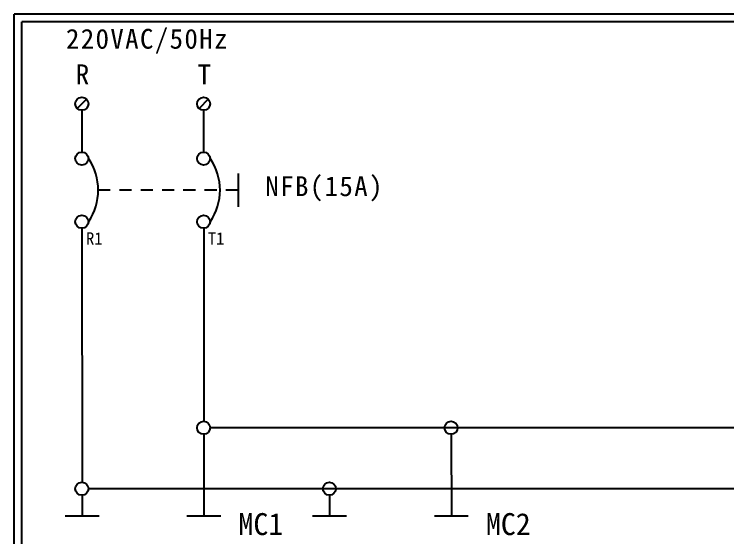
# Model space of a CAD drawing. Extents: x -24 to 263, y 255 to 459.
# Drawn here: x -23.6 to 93.6, y 373.6 to 459.4 of the extents above; entities that cross this region are included whole.
import ezdxf

# ---------------------------------------------------------------- set-up
doc = ezdxf.new("R2010")
doc.units = 0
doc.linetypes.add('HIDDEN9', pattern=[3.5, 2, -1.5])
doc.layers.get('0').update_dxf_attribs({"linetype": 'CONTINUOUS'})
doc.layers.add('圖框層', color=7, linetype='CONTINUOUS')
doc.layers.add('標尺寸層', color=3, linetype='CONTINUOUS')
doc.styles.add('STSL', font='kaiu.ttf')
doc.styles.add('標楷體', font='kaiu.ttf')

msp = doc.modelspace()

# ---------------------------------------------------------------- linework, layer by layer
at = {"color": 0}
for p, q in [((-11.73, 445.52), (-13.24, 444.01)), ((8.27, 445.52), (6.76, 444.01)), ((-12.49, 424.28), (-12.46, 382.67)), ((7.53, 424.28), (7.53, 392.67)), ((102.62, 391.6), (8.58, 391.6)), ((7.53, 390.53), (7.55, 377.15)), ((48.18, 390.53), (48.2, 377.15)), ((98.55, 381.6), (-11.42, 381.6)), ((-12.46, 380.53), (-12.44, 377.15)), ((28.19, 380.53), (28.2, 377.15))]:
    msp.add_line(p, q, dxfattribs=at)
at = {"color": 0, "linetype": 'HIDDEN9'}
msp.add_line((13.18, 430.59), (-9.79, 430.59), dxfattribs=at)
at = {"color": 0}
for centre in [(-12.49, 444.77), (7.51, 444.77), (-12.49, 435.76), (7.51, 435.76), (-12.49, 425.41), (7.51, 425.41), (7.51, 391.6), (48.16, 391.6), (-12.49, 381.6), (28.16, 381.6)]:
    msp.add_circle(centre, 1.07, dxfattribs=at)
for centre in [(-18.84, 430.59), (1.16, 430.59)]:
    msp.add_arc(centre, 9.05, 325.1286, 34.8714, dxfattribs=at)
at = {"layer": '圖框層', "color": 0}
for p, q in [((263.42, 459.45), (-23.58, 459.45)), ((-23.58, 255.48), (-23.58, 459.45)), ((262.17, 458.2), (-22.33, 458.2)), ((-22.33, 256.73), (-22.33, 458.2))]:
    msp.add_line(p, q, dxfattribs=at)
at = {"layer": '標尺寸層', "color": 0}
for p, q in [((-12.49, 443.7), (-12.49, 436.84)), ((7.51, 443.7), (7.51, 436.84)), ((13.18, 433.32), (13.18, 427.86)), ((-12.49, 424.34), (-12.49, 424.28)), ((7.51, 424.34), (7.51, 424.28)), ((-15.23, 377.15), (-9.66, 377.15)), ((4.77, 377.15), (10.34, 377.15)), ((25.41, 377.15), (30.98, 377.15)), ((45.41, 377.15), (50.98, 377.15))]:
    msp.add_line(p, q, dxfattribs=at)

# ---------------------------------------------------------------- texts
at = {"color": 0, "char_height": 3.25, "style": '標楷體'}
for s, insert, width, attachment_point in [('\\pt6.5;{\\T1.1;220VAC/50Hz}', (-15.1, 457.05), 35.213, 1), ('\\pt6.5;{\\T1.1;R}', (-13.49, 451.23), 2, 1), ('\\pt6.5;{\\T1.1;T}', (6.51, 451.23), 2, 1), ('\\pt6.5;{\\T1.1;NFB(15A)}', (27.38, 432.86), 24.6072, 2)]:
    msp.add_mtext(s, dxfattribs=dict(at, insert=insert, width=width, attachment_point=attachment_point))
at = {"layer": '圖框層', "color": 0, "style": 'STSL'}
for s, height, p in [('R1', 2, (-11.8, 421.67)), ('T1', 2, (8.2, 421.67)), ('MC1', 3.6, (13.24, 373.99)), ('MC2', 3.6, (53.88, 373.99))]:
    msp.add_text(s, height=height, dxfattribs=at).set_placement(p)

doc.saveas('drawing.dxf')
